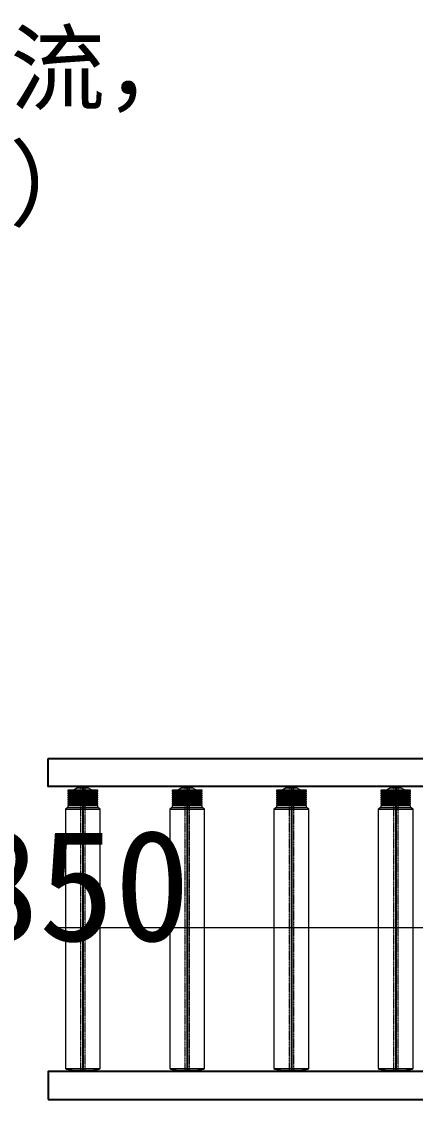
# Model space of a CAD drawing. Header units: millimetres. Extents: x -7602 to 9818, y -387 to 3388.
# Drawn here: x 7081 to 7648, y 1838 to 3388 of the extents above; entities that cross this region are included whole.
import ezdxf

# ---------------------------------------------------------------- set-up
doc = ezdxf.new("R2010")
doc.units = ezdxf.units.MM
doc.linetypes.add('EB_DASHDOTDOT', pattern=[45, 30, -3, 3, -3, 3, -3])
doc.linetypes.add('HIDDEN', pattern=[0.375, 0.25, -0.125])
for name, color, linetype, lineweight in [('1', 1, 'Continuous', 20), ('7', 30, 'EB_DASHDOTDOT', 18), ('shebei', 7, 'Continuous', 15)]:
    doc.layers.add(name, color=color, linetype=linetype, lineweight=lineweight)
doc.layers.add('标注线', color=5, linetype='Continuous')
doc.styles.get("Standard").update_dxf_attribs({"font": 'arial.ttf'})

# ---------------------------------------------------------------- blocks, each defined once
blk = doc.blocks.new('guntong')
at = {"color": 7, "linetype": 'Continuous', "lineweight": 15}
for p, q in [((672915481.6, 135064607.4, 216.8), (672915479.7, 135064595.9, 216.8)), ((672915482.9, 135064608.4, 216.8), (672915481.6, 135064607.4, 216.8)), ((672915481.6, 135064572.7, 216.8), (672915481.6, 135064607.4, 216.8)), ((672915855.7, 135064608.4), (672915482.9, 135064608.4, 216.8)), ((672915482.9, 135064608.4, 216.8), (672915482.9, 135064558.4, 216.8)), ((672915857.7, 135064604.9), (672915855.7, 135064608.4)), ((672915855.7, 135064608.4), (672915855.7, 135064558.4)), ((672915860.7, 135064604.9), (672915857.7, 135064604.9)), ((672915857.7, 135064604.9), (672915857.7, 135064561.9)), ((672915861.7, 135064602.4), (672915860.7, 135064604.9)), ((672915860.7, 135064604.9), (672915860.7, 135064561.9)), ((672915862.7, 135064604.9), (672915861.7, 135064602.4)), ((672915861.7, 135064602.4), (672915861.7, 135064564.4)), ((672915863.7, 135064604.9), (672915862.7, 135064604.9)), ((672915862.7, 135064604.9), (672915862.7, 135064561.9)), ((672915864.7, 135064602.4), (672915863.7, 135064604.9)), ((672915863.7, 135064604.9), (672915863.7, 135064561.9)), ((672915865.7, 135064604.9), (672915864.7, 135064602.4)), ((672915864.7, 135064602.4), (672915864.7, 135064564.4)), ((672915866.7, 135064604.9), (672915865.7, 135064604.9)), ((672915865.7, 135064604.9), (672915865.7, 135064561.9)), ((672915867.7, 135064602.4), (672915866.7, 135064604.9)), ((672915866.7, 135064604.9), (672915866.7, 135064561.9)), ((672915868.7, 135064604.9), (672915867.7, 135064602.4)), ((672915867.7, 135064602.4), (672915867.7, 135064564.4)), ((672915869.7, 135064604.9), (672915868.7, 135064604.9)), ((672915868.7, 135064604.9), (672915868.7, 135064561.9)), ((672915870.7, 135064602.4), (672915869.7, 135064604.9)), ((672915869.7, 135064604.9), (672915869.7, 135064561.9)), ((672915871.7, 135064604.9), (672915870.7, 135064602.4)), ((672915870.7, 135064602.4), (672915870.7, 135064564.4)), ((672915872.7, 135064604.9), (672915871.7, 135064604.9)), ((672915871.7, 135064604.9), (672915871.7, 135064561.9)), ((672915873.7, 135064602.4), (672915872.7, 135064604.9)), ((672915872.7, 135064604.9), (672915872.7, 135064561.9)), ((672915874.7, 135064604.9), (672915873.7, 135064602.4)), ((672915873.7, 135064602.4), (672915873.7, 135064564.4)), ((672915875.7, 135064604.9), (672915874.7, 135064604.9)), ((672915874.7, 135064604.9), (672915874.7, 135064561.9)), ((672915876.7, 135064602.4), (672915875.7, 135064604.9)), ((672915875.7, 135064604.9), (672915875.7, 135064561.9)), ((672915877.7, 135064604.9), (672915876.7, 135064602.4)), ((672915876.7, 135064602.4), (672915876.7, 135064564.4)), ((672915878.7, 135064604.9), (672915877.7, 135064604.9)), ((672915877.7, 135064604.9), (672915877.7, 135064561.9)), ((672915879.7, 135064602.4), (672915878.7, 135064604.9)), ((672915878.7, 135064604.9), (672915878.7, 135064561.9)), ((672915880.7, 135064604.9), (672915879.7, 135064602.4)), ((672915879.7, 135064602.4), (672915879.7, 135064564.4)), ((672915882.2, 135064604.9), (672915880.7, 135064604.9)), ((672915880.7, 135064604.9), (672915880.7, 135064561.9)), ((672915883.2, 135064603.9), (672915882.2, 135064604.9)), ((672915882.2, 135064573.8), (672915882.2, 135064604.9)), ((672915883.2, 135064603.9), (672915883.2, 135064574.3)), ((672915479.2, 135064595.9, 216.8), (672915478.2, 135064594.9, 216.8)), ((672915479.7, 135064595.9, 216.8), (672915479.2, 135064595.9, 216.8)), ((672915479.2, 135064595.9, 216.8), (672915479.2, 135064570.9, 216.8)), ((672915479.7, 135064595.9, 216.8), (672915479.7, 135064570.9, 216.8)), ((672915886.2, 135064590.9), (672915883.2, 135064595.9)), ((672915887.2, 135064590.9), (672915886.2, 135064590.9)), ((672915886.2, 135064590.9), (672915886.2, 135064575.9)), ((672915888.2, 135064589.9), (672915887.2, 135064590.9)), ((672915887.2, 135064580), (672915887.2, 135064590.9)), ((672915478.2, 135064571.9, 216.8), (672915479.2, 135064570.9, 216.8)), ((672915479.2, 135064570.9, 216.8), (672915479.7, 135064570.9, 216.8)), ((672915479.7, 135064570.9, 216.8), (672915481.6, 135064559.3, 216.8)), ((672915481.6, 135064559.3, 216.8), (672915481.6, 135064572.7, 216.8)), ((672915882.2, 135064561.9), (672915882.2, 135064573.8)), ((672915883.2, 135064570.9), (672915886.2, 135064575.9)), ((672915883.2, 135064574.3), (672915883.2, 135064562.9)), ((672915886.2, 135064575.9), (672915887.2, 135064575.9)), ((672915887.2, 135064575.9), (672915887.2, 135064580)), ((672915887.2, 135064575.9), (672915888.2, 135064576.9)), ((672915481.6, 135064559.3, 216.8), (672915482.9, 135064558.4, 216.8)), ((672915482.9, 135064558.4, 216.8), (672915855.7, 135064558.4)), ((672915855.7, 135064558.4), (672915857.7, 135064561.9)), ((672915857.7, 135064561.9), (672915860.7, 135064561.9)), ((672915860.7, 135064561.9), (672915861.7, 135064564.4)), ((672915861.7, 135064564.4), (672915862.7, 135064561.9)), ((672915862.7, 135064561.9), (672915863.7, 135064561.9)), ((672915863.7, 135064561.9), (672915864.7, 135064564.4)), ((672915864.7, 135064564.4), (672915865.7, 135064561.9)), ((672915865.7, 135064561.9), (672915866.7, 135064561.9)), ((672915866.7, 135064561.9), (672915867.7, 135064564.4)), ((672915867.7, 135064564.4), (672915868.7, 135064561.9)), ((672915868.7, 135064561.9), (672915869.7, 135064561.9)), ((672915869.7, 135064561.9), (672915870.7, 135064564.4)), ((672915870.7, 135064564.4), (672915871.7, 135064561.9)), ((672915871.7, 135064561.9), (672915872.7, 135064561.9)), ((672915872.7, 135064561.9), (672915873.7, 135064564.4)), ((672915873.7, 135064564.4), (672915874.7, 135064561.9)), ((672915874.7, 135064561.9), (672915875.7, 135064561.9)), ((672915875.7, 135064561.9), (672915876.7, 135064564.4)), ((672915876.7, 135064564.4), (672915877.7, 135064561.9)), ((672915877.7, 135064561.9), (672915878.7, 135064561.9)), ((672915878.7, 135064561.9), (672915879.7, 135064564.4)), ((672915879.7, 135064564.4), (672915880.7, 135064561.9)), ((672915880.7, 135064561.9), (672915882.2, 135064561.9)), ((672915882.2, 135064561.9), (672915883.2, 135064562.9))]:
    blk.add_line(p, q, dxfattribs=at)
at = {"color": 4, "linetype": 'HIDDEN', "lineweight": 0, "ltscale": 0.05}
for p, q in [((672915888.2, 135064586.8), (672915478.2, 135064586.8, 216.8)), ((672915478.2, 135064580, 216.8), (672915888.2, 135064580))]:
    blk.add_line(p, q, dxfattribs=at)
at = {"layer": '标注线'}
for p, q in [((672915478.2, 135064571.9, 216.8), (672915478.2, 135064594.9, 216.8)), ((672915888.2, 135064583.4), (672915478.2, 135064583.4, 216.8)), ((672915888.2, 135064576.9), (672915888.2, 135064589.9))]:
    blk.add_line(p, q, dxfattribs=at)

msp = doc.modelspace()

# ---------------------------------------------------------------- linework, layer by layer
at = {"color": 2, "elevation": 18.407}
for points in [[(7119.426, 2328.167), (8719.426, 2328.167), (8719.426, 2288.167), (7119.426, 2288.167)], [(7119.426, 1838.167), (8719.426, 1838.167), (8719.426, 1878.167), (7119.426, 1878.167)]]:
    msp.add_lwpolyline(points, close=True, dxfattribs=at)
at = {"layer": '1'}
msp.add_line((8719.426, 2085.809, 1199.129), (7119.426, 2084.656, 710.628), dxfattribs=at)

# ---------------------------------------------------------------- block references
at = {"layer": '7', "extrusion": (0, 0, -1), "xscale": -1, "zscale": -1, "rotation": 270}
for p in [(-135071752.782, -672913600.067, 198.378), (-135071902.782, -672913600.067, 198.378), (-135072052.782, -672913600.067, 198.378), (-135072202.782, -672913600.067, 198.378)]:
    msp.add_blockref('guntong', p, dxfattribs=at)

# ---------------------------------------------------------------- texts
at = {"layer": 'shebei', "color": 3}
for s, insert, char_height, width, attachment_point in [('{\\fSimSun|b0|i0|c134|p116;升降机一（空框回流，升降高度600-2400）}', (5973.857, 3370.87, 0), 100, 1376.8913, 1), ('{\\fSimSun|b0|i0|c134|p116;H850}', (7323.747, 2063.36, 74.077), 160, 443.58464, 9)]:
    msp.add_mtext(s, dxfattribs=dict(at, insert=insert, char_height=char_height, width=width, attachment_point=attachment_point))

doc.saveas('drawing.dxf')
